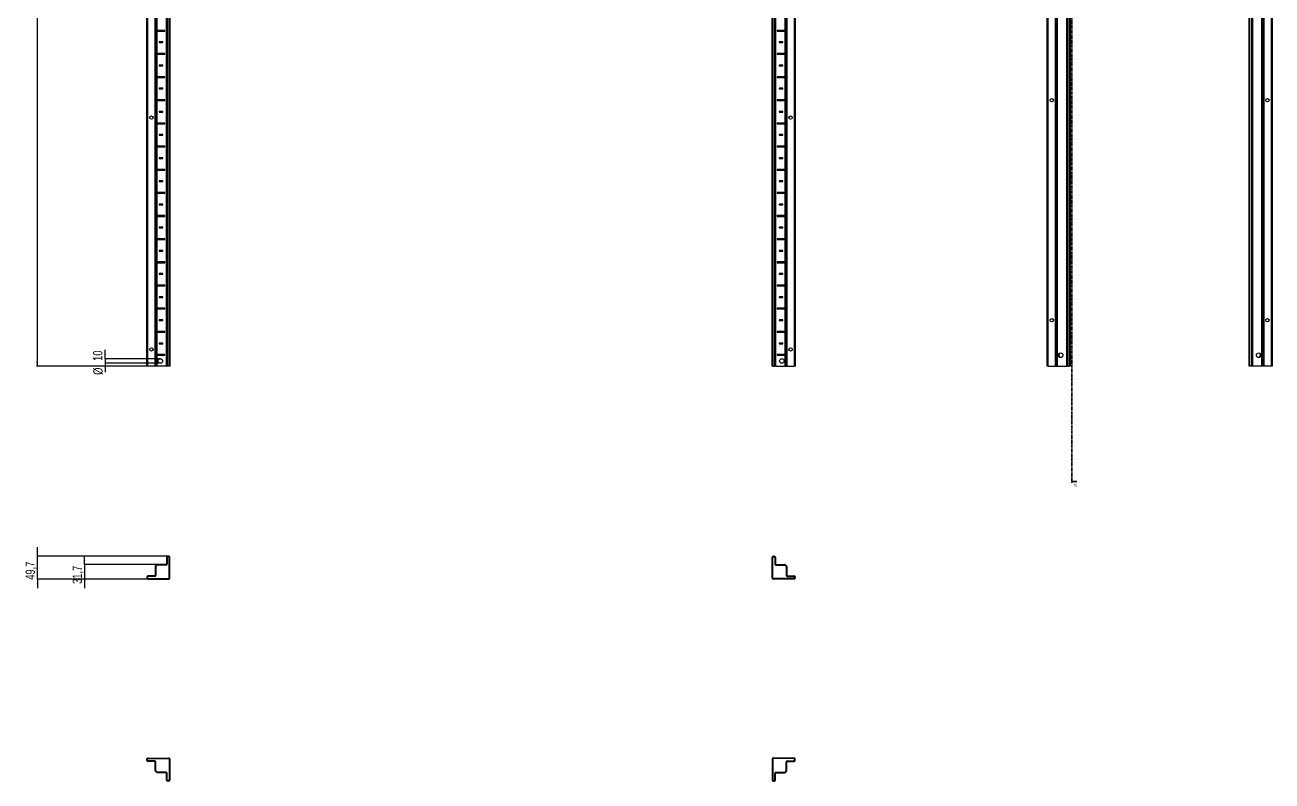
# Model space of a CAD drawing. Header units: millimetres. Extents: x -199 to 5573, y -1747 to 1507.
# Drawn here: x -199 to 2493, y -1747 to -115 of the extents above; entities that cross this region are included whole.
import ezdxf

# ---------------------------------------------------------------- set-up
doc = ezdxf.new("R2010")
doc.units = ezdxf.units.MM
doc.linetypes.add('CENTER', pattern=[10.16, 6.35, -1.27, 1.27, -1.27])
doc.layers.add('FORMAT', color=7, linetype='Continuous')
doc.styles.add('SLDTEXTSTYLE0', font='TXT', dxfattribs={"width": 0.75})
doc.dimstyles.new('SLDDIMSTYLE0', dxfattribs={"dimtxt": 20, "dimasz": 10, "dimexe": 0, "dimexo": 0.0625, "dimgap": 5, "dimtad": 2, "dimdec": 1, "dimrnd": 1e-09, "dimzin": 12, "dimdsep": 46, "dimtxsty": 'SLDTEXTSTYLE0', "dimsah": 1, "dimcen": 0.09, "dimadec": 0, "dimazin": 3, "dimtfac": 1, "dimtofl": 0, "dimtmove": 0, "dimatfit": 3, "dimfxl": 0, "dimfrac": 2, "dimtolj": 1, "dimtzin": 12, "dimarcsym": 0})
doc.dimstyles.new('SLDDIMSTYLE1', dxfattribs={"dimtxt": 20, "dimasz": 10, "dimexe": 0, "dimexo": 0.0625, "dimgap": 5, "dimtad": 2, "dimdec": 1, "dimrnd": 1e-09, "dimzin": 12, "dimdsep": 46, "dimtxsty": 'SLDTEXTSTYLE0', "dimsah": 1, "dimcen": 0.09, "dimadec": 0, "dimazin": 3, "dimtfac": 1, "dimtmove": 0, "dimatfit": 0, "dimfxl": 0, "dimfrac": 2, "dimtolj": 1, "dimtzin": 12, "dimarcsym": 0})

# ---------------------------------------------------------------- blocks, each defined once
blk = doc.blocks.new('_D')
at = {"layer": 'FORMAT'}
for p, q in [((86.4, 847.2), (-174.2, 847.2)), ((-173.2, 847.2), (-173.2, -851.8)), ((86.4, -851.8), (-174.2, -851.8))]:
    blk.add_line(p, q, dxfattribs=at)
for points in [[(-173.2, 847.2), (-174.7, 837.2), (-171.6, 837.2)], [(-173.2, -851.8), (-171.6, -841.8), (-174.7, -841.8)]]:
    blk.add_solid(points, dxfattribs=at)
at = {"layer": 'FORMAT', "insert": (-198.9, -31.8), "char_height": 20, "attachment_point": 1, "rotation": 90, "style": 'SLDTEXTSTYLE0'}
blk.add_mtext('1699', dxfattribs=at)
blk = doc.blocks.new('_D_3')
at = {"layer": 'FORMAT'}
for p, q in [((-26, -835.3), (-26, -816.1)), ((92.8, -835.3), (-27, -835.3)), ((92.8, -845.3), (-27, -845.3)), ((-26, -835.3), (-26, -845.3)), ((-26, -845.3), (-26, -864.5))]:
    blk.add_line(p, q, dxfattribs=at)
for points in [[(-26, -835.3), (-24.5, -825.3), (-27.6, -825.3)], [(-26, -845.3), (-27.6, -855.3), (-24.5, -855.3)]]:
    blk.add_solid(points, dxfattribs=at)
at = {"layer": 'FORMAT', "char_height": 20, "attachment_point": 1, "rotation": 90, "style": 'SLDTEXTSTYLE0'}
for s, insert in [('10', (-52.1, -840)), ('%%c', (-51.8, -870.2))]:
    blk.add_mtext(s, dxfattribs=dict(at, insert=insert))
blk = doc.blocks.new('_D_5')
at = {"layer": 'FORMAT'}
for p, q in [((108.5, -1261.8), (-173.2, -1261.8)), ((-172.2, -1261.8), (-172.2, -1242.5)), ((-172.2, -1311.5), (-172.2, -1261.8)), ((66, -1311.5), (-173.2, -1311.5)), ((-172.2, -1311.5), (-172.2, -1330.7))]:
    blk.add_line(p, q, dxfattribs=at)
for points in [[(-172.2, -1261.8), (-170.6, -1251.8), (-173.7, -1251.8)], [(-172.2, -1311.5), (-173.7, -1321.5), (-170.6, -1321.5)]]:
    blk.add_solid(points, dxfattribs=at)
at = {"layer": 'FORMAT', "insert": (-197.9, -1312.5), "char_height": 20, "attachment_point": 1, "rotation": 90, "style": 'SLDTEXTSTYLE0'}
blk.add_mtext('49,7', dxfattribs=at)
blk = doc.blocks.new('_D_6')
at = {"layer": 'FORMAT'}
for p, q in [((-70.5, -1279.8), (-70.5, -1260.5)), ((86.4, -1279.8), (-71.5, -1279.8)), ((-70.5, -1279.8), (-70.5, -1311.5)), ((66, -1311.5), (-71.5, -1311.5)), ((-70.5, -1311.5), (-70.5, -1330.7))]:
    blk.add_line(p, q, dxfattribs=at)
for points in [[(-70.5, -1279.8), (-69, -1269.8), (-72.1, -1269.8)], [(-70.5, -1311.5), (-72.1, -1321.5), (-69, -1321.5)]]:
    blk.add_solid(points, dxfattribs=at)
at = {"layer": 'FORMAT', "insert": (-96.3, -1321.5), "char_height": 20, "attachment_point": 1, "rotation": 90, "style": 'SLDTEXTSTYLE0'}
blk.add_mtext('31,7', dxfattribs=at)

msp = doc.modelspace()

# ---------------------------------------------------------------- linework, layer by layer
at = {"color": 7, "linetype": 'CENTER', "lineweight": 35}
msp.add_line((2060.78, 1499.09), (2060.78, -1103.67), dxfattribs=at)
at = {"color": 7, "linetype": 'Continuous', "lineweight": 25}
for p, q in [((63.98, -851.79), (63.98, 847.21)), ((81.98, -851.79), (81.98, 847.21)), ((83.77, -851.79), (83.77, 847.21)), ((83.8, -851.79), (83.8, 847.21)), ((106.48, -851.79), (106.48, 847.21)), ((113.68, 847.21), (113.68, -851.79)), ((1413.68, -851.79), (1413.68, 847.21)), ((1420.88, 847.21), (1420.88, -851.79)), ((1443.55, 847.21), (1443.55, -851.79)), ((1443.58, 847.21), (1443.58, -851.79)), ((1445.38, 847.21), (1445.38, -851.79)), ((1463.38, 847.21), (1463.38, -851.79)), ((2007.35, -851.79), (2007.35, 847.21)), ((2027.14, 847.21), (2027.14, -851.79)), ((2027.18, 847.21), (2027.18, -851.79)), ((2049.85, -851.79), (2049.85, 847.21)), ((2057.05, 847.21), (2057.05, -851.79)), ((2443.05, -851.79), (2443.05, 847.21)), ((2450.25, 847.21), (2450.25, -851.79)), ((2472.92, -851.79), (2472.92, 847.21)), ((2472.96, -851.79), (2472.96, 847.21)), ((2492.75, 847.21), (2492.75, -851.79)), ((2025.35, -126.54), (2025.35, -78.04)), ((2474.75, -78.04), (2474.75, -126.54)), ((85.93, -126.65), (85.93, -127.94)), ((86.58, -127.29), (85.93, -126.65)), ((86.58, -127.29), (85.93, -127.94)), ((102.83, -126.54), (86.42, -126.54)), ((86.42, -128.04), (102.83, -128.04)), ((102.08, -127.29), (86.58, -127.29)), ((102.08, -127.29), (102.83, -126.54)), ((102.08, -127.29), (102.83, -128.04)), ((102.83, -128.04), (102.83, -126.54)), ((1440.93, -126.54), (1424.53, -126.54)), ((1424.53, -126.54), (1424.53, -128.04)), ((1425.28, -127.29), (1424.53, -126.54)), ((1425.28, -127.29), (1424.53, -128.04)), ((1424.53, -128.04), (1440.93, -128.04)), ((1425.28, -127.29), (1440.78, -127.29)), ((1440.78, -127.29), (1441.42, -126.65)), ((1440.78, -127.29), (1441.42, -127.94)), ((1441.42, -127.94), (1441.42, -126.65)), ((2025.41, -126.65), (2025.35, -126.54)), ((2025.35, -126.54), (2025.35, -128.04)), ((2025.35, -128.04), (2025.41, -127.94)), ((2025.35, -176.54), (2025.35, -128.04)), ((2025.41, -127.94), (2025.41, -126.65)), ((2474.75, -126.54), (2474.69, -126.65)), ((2474.69, -126.65), (2474.69, -127.94)), ((2474.69, -127.94), (2474.75, -128.04)), ((2474.75, -128.04), (2474.75, -126.54)), ((2474.75, -128.04), (2474.75, -176.54)), ((98.33, -151.54), (90.33, -151.54)), ((90.33, -151.54), (90.33, -153.04)), ((91.08, -152.29), (90.33, -151.54)), ((91.08, -152.29), (90.33, -153.04)), ((90.33, -153.04), (98.33, -153.04)), ((97.58, -152.29), (91.08, -152.29)), ((97.58, -152.29), (98.33, -151.54)), ((97.58, -152.29), (98.33, -153.04)), ((98.33, -153.04), (98.33, -151.54)), ((1437.03, -151.54), (1429.03, -151.54)), ((1429.03, -151.54), (1429.03, -153.04)), ((1429.78, -152.29), (1429.03, -151.54)), ((1429.78, -152.29), (1429.03, -153.04)), ((1429.03, -153.04), (1437.03, -153.04)), ((1429.78, -152.29), (1436.28, -152.29)), ((1436.28, -152.29), (1437.03, -151.54)), ((1436.28, -152.29), (1437.03, -153.04)), ((1437.03, -153.04), (1437.03, -151.54)), ((85.93, -176.65), (85.93, -177.94)), ((86.58, -177.29), (85.93, -176.65)), ((86.58, -177.29), (85.93, -177.94)), ((102.83, -176.54), (86.42, -176.54)), ((86.42, -178.04), (102.83, -178.04)), ((102.08, -177.29), (86.58, -177.29)), ((102.08, -177.29), (102.83, -176.54)), ((102.08, -177.29), (102.83, -178.04)), ((102.83, -178.04), (102.83, -176.54)), ((1440.93, -176.54), (1424.53, -176.54)), ((1424.53, -176.54), (1424.53, -178.04)), ((1425.28, -177.29), (1424.53, -176.54)), ((1425.28, -177.29), (1424.53, -178.04)), ((1424.53, -178.04), (1440.93, -178.04)), ((1425.28, -177.29), (1440.78, -177.29)), ((1440.78, -177.29), (1441.42, -176.65)), ((1440.78, -177.29), (1441.42, -177.94)), ((1441.42, -177.94), (1441.42, -176.65)), ((2025.41, -176.65), (2025.35, -176.54)), ((2025.35, -176.54), (2025.35, -178.04)), ((2025.35, -178.04), (2025.41, -177.94)), ((2025.35, -226.54), (2025.35, -178.04)), ((2025.41, -177.94), (2025.41, -176.65)), ((2474.75, -176.54), (2474.69, -176.65)), ((2474.69, -176.65), (2474.69, -177.94)), ((2474.69, -177.94), (2474.75, -178.04)), ((2474.75, -178.04), (2474.75, -176.54)), ((2474.75, -178.04), (2474.75, -226.54)), ((98.33, -201.54), (90.33, -201.54)), ((90.33, -201.54), (90.33, -203.04)), ((91.08, -202.29), (90.33, -201.54)), ((91.08, -202.29), (90.33, -203.04)), ((90.33, -203.04), (98.33, -203.04)), ((97.58, -202.29), (91.08, -202.29)), ((97.58, -202.29), (98.33, -201.54)), ((97.58, -202.29), (98.33, -203.04)), ((98.33, -203.04), (98.33, -201.54)), ((1437.03, -201.54), (1429.03, -201.54)), ((1429.03, -201.54), (1429.03, -203.04)), ((1429.78, -202.29), (1429.03, -201.54)), ((1429.78, -202.29), (1429.03, -203.04)), ((1429.03, -203.04), (1437.03, -203.04)), ((1429.78, -202.29), (1436.28, -202.29)), ((1436.28, -202.29), (1437.03, -201.54)), ((1436.28, -202.29), (1437.03, -203.04)), ((1437.03, -203.04), (1437.03, -201.54)), ((85.93, -226.65), (85.93, -227.94)), ((86.58, -227.29), (85.93, -226.65)), ((86.58, -227.29), (85.93, -227.94)), ((102.83, -226.54), (86.42, -226.54)), ((86.42, -228.04), (102.83, -228.04)), ((102.08, -227.29), (86.58, -227.29)), ((102.08, -227.29), (102.83, -226.54)), ((102.08, -227.29), (102.83, -228.04)), ((102.83, -228.04), (102.83, -226.54)), ((1440.93, -226.54), (1424.53, -226.54)), ((1424.53, -226.54), (1424.53, -228.04)), ((1425.28, -227.29), (1424.53, -226.54)), ((1425.28, -227.29), (1424.53, -228.04)), ((1424.53, -228.04), (1440.93, -228.04)), ((1425.28, -227.29), (1440.78, -227.29)), ((1440.78, -227.29), (1441.42, -226.65)), ((1440.78, -227.29), (1441.42, -227.94)), ((1441.42, -227.94), (1441.42, -226.65)), ((2025.41, -226.65), (2025.35, -226.54)), ((2025.35, -226.54), (2025.35, -228.04)), ((2025.35, -228.04), (2025.41, -227.94)), ((2025.35, -276.54), (2025.35, -228.04)), ((2025.41, -227.94), (2025.41, -226.65)), ((2474.75, -226.54), (2474.69, -226.65)), ((2474.69, -226.65), (2474.69, -227.94)), ((2474.69, -227.94), (2474.75, -228.04)), ((2474.75, -228.04), (2474.75, -226.54)), ((2474.75, -228.04), (2474.75, -276.54)), ((98.33, -251.54), (90.33, -251.54)), ((90.33, -251.54), (90.33, -253.04)), ((91.08, -252.29), (90.33, -251.54)), ((91.08, -252.29), (90.33, -253.04)), ((90.33, -253.04), (98.33, -253.04)), ((97.58, -252.29), (91.08, -252.29)), ((97.58, -252.29), (98.33, -251.54)), ((97.58, -252.29), (98.33, -253.04)), ((98.33, -253.04), (98.33, -251.54)), ((1437.03, -251.54), (1429.03, -251.54)), ((1429.03, -251.54), (1429.03, -253.04)), ((1429.78, -252.29), (1429.03, -251.54)), ((1429.78, -252.29), (1429.03, -253.04)), ((1429.03, -253.04), (1437.03, -253.04)), ((1429.78, -252.29), (1436.28, -252.29)), ((1436.28, -252.29), (1437.03, -251.54)), ((1436.28, -252.29), (1437.03, -253.04)), ((1437.03, -253.04), (1437.03, -251.54)), ((85.93, -276.65), (85.93, -277.94)), ((86.58, -277.29), (85.93, -276.65)), ((86.58, -277.29), (85.93, -277.94)), ((102.83, -276.54), (86.42, -276.54)), ((86.42, -278.04), (102.83, -278.04)), ((102.08, -277.29), (86.58, -277.29)), ((102.08, -277.29), (102.83, -276.54)), ((102.08, -277.29), (102.83, -278.04)), ((102.83, -278.04), (102.83, -276.54)), ((1440.93, -276.54), (1424.53, -276.54)), ((1424.53, -276.54), (1424.53, -278.04)), ((1425.28, -277.29), (1424.53, -276.54)), ((1425.28, -277.29), (1424.53, -278.04)), ((1424.53, -278.04), (1440.93, -278.04)), ((1425.28, -277.29), (1440.78, -277.29)), ((1440.78, -277.29), (1441.42, -276.65)), ((1440.78, -277.29), (1441.42, -277.94)), ((1441.42, -277.94), (1441.42, -276.65)), ((2025.41, -276.65), (2025.35, -276.54)), ((2025.35, -276.54), (2025.35, -278.04)), ((2025.35, -278.04), (2025.41, -277.94)), ((2025.35, -326.54), (2025.35, -278.04)), ((2025.41, -277.94), (2025.41, -276.65)), ((2474.75, -276.54), (2474.69, -276.65)), ((2474.69, -276.65), (2474.69, -277.94)), ((2474.69, -277.94), (2474.75, -278.04)), ((2474.75, -278.04), (2474.75, -276.54)), ((2474.75, -278.04), (2474.75, -326.54)), ((98.33, -301.54), (90.33, -301.54)), ((90.33, -301.54), (90.33, -303.04)), ((91.08, -302.29), (90.33, -301.54)), ((91.08, -302.29), (90.33, -303.04)), ((90.33, -303.04), (98.33, -303.04)), ((97.58, -302.29), (91.08, -302.29)), ((97.58, -302.29), (98.33, -301.54)), ((97.58, -302.29), (98.33, -303.04)), ((98.33, -303.04), (98.33, -301.54)), ((1437.03, -301.54), (1429.03, -301.54)), ((1429.03, -301.54), (1429.03, -303.04)), ((1429.78, -302.29), (1429.03, -301.54)), ((1429.78, -302.29), (1429.03, -303.04)), ((1429.03, -303.04), (1437.03, -303.04)), ((1429.78, -302.29), (1436.28, -302.29)), ((1436.28, -302.29), (1437.03, -301.54)), ((1436.28, -302.29), (1437.03, -303.04)), ((1437.03, -303.04), (1437.03, -301.54)), ((85.93, -326.65), (85.93, -327.94)), ((86.58, -327.29), (85.93, -326.65)), ((86.58, -327.29), (85.93, -327.94)), ((102.83, -326.54), (86.42, -326.54)), ((86.42, -328.04), (102.83, -328.04)), ((102.08, -327.29), (86.58, -327.29)), ((102.08, -327.29), (102.83, -326.54)), ((102.08, -327.29), (102.83, -328.04)), ((102.83, -328.04), (102.83, -326.54)), ((1440.93, -326.54), (1424.53, -326.54)), ((1424.53, -326.54), (1424.53, -328.04)), ((1425.28, -327.29), (1424.53, -326.54)), ((1425.28, -327.29), (1424.53, -328.04)), ((1424.53, -328.04), (1440.93, -328.04)), ((1425.28, -327.29), (1440.78, -327.29)), ((1440.78, -327.29), (1441.42, -326.65)), ((1440.78, -327.29), (1441.42, -327.94)), ((1441.42, -327.94), (1441.42, -326.65)), ((2025.41, -326.65), (2025.35, -326.54)), ((2025.35, -326.54), (2025.35, -328.04)), ((2025.35, -328.04), (2025.41, -327.94)), ((2025.35, -376.54), (2025.35, -328.04)), ((2025.41, -327.94), (2025.41, -326.65)), ((2474.75, -326.54), (2474.69, -326.65)), ((2474.69, -326.65), (2474.69, -327.94)), ((2474.69, -327.94), (2474.75, -328.04)), ((2474.75, -328.04), (2474.75, -326.54)), ((2474.75, -328.04), (2474.75, -376.54)), ((85.93, -376.65), (85.93, -377.94)), ((86.58, -377.29), (85.93, -376.65)), ((102.83, -376.54), (86.42, -376.54)), ((98.33, -351.54), (90.33, -351.54)), ((90.33, -351.54), (90.33, -353.04)), ((91.08, -352.29), (90.33, -351.54)), ((91.08, -352.29), (90.33, -353.04)), ((90.33, -353.04), (98.33, -353.04)), ((97.58, -352.29), (91.08, -352.29)), ((97.58, -352.29), (98.33, -351.54)), ((97.58, -352.29), (98.33, -353.04)), ((98.33, -353.04), (98.33, -351.54)), ((102.08, -377.29), (102.83, -376.54)), ((102.83, -378.04), (102.83, -376.54)), ((1440.93, -376.54), (1424.53, -376.54)), ((1424.53, -376.54), (1424.53, -378.04)), ((1425.28, -377.29), (1424.53, -376.54)), ((1437.03, -351.54), (1429.03, -351.54)), ((1429.03, -351.54), (1429.03, -353.04)), ((1429.78, -352.29), (1429.03, -351.54)), ((1429.78, -352.29), (1429.03, -353.04)), ((1429.03, -353.04), (1437.03, -353.04)), ((1429.78, -352.29), (1436.28, -352.29)), ((1436.28, -352.29), (1437.03, -351.54)), ((1436.28, -352.29), (1437.03, -353.04)), ((1437.03, -353.04), (1437.03, -351.54)), ((1440.78, -377.29), (1441.42, -376.65)), ((1441.42, -377.94), (1441.42, -376.65)), ((2025.41, -376.65), (2025.35, -376.54)), ((2025.35, -376.54), (2025.35, -378.04)), ((2025.41, -377.94), (2025.41, -376.65)), ((2474.75, -376.54), (2474.69, -376.65)), ((2474.69, -376.65), (2474.69, -377.94)), ((2474.75, -378.04), (2474.75, -376.54)), ((86.58, -377.29), (85.93, -377.94)), ((86.42, -378.04), (102.83, -378.04)), ((102.08, -377.29), (86.58, -377.29)), ((98.33, -401.54), (90.33, -401.54)), ((90.33, -401.54), (90.33, -403.04)), ((91.08, -402.29), (90.33, -401.54)), ((91.08, -402.29), (90.33, -403.04)), ((90.33, -403.04), (98.33, -403.04)), ((97.58, -402.29), (91.08, -402.29)), ((97.58, -402.29), (98.33, -401.54)), ((97.58, -402.29), (98.33, -403.04)), ((98.33, -403.04), (98.33, -401.54)), ((102.08, -377.29), (102.83, -378.04)), ((1425.28, -377.29), (1424.53, -378.04)), ((1424.53, -378.04), (1440.93, -378.04)), ((1425.28, -377.29), (1440.78, -377.29)), ((1437.03, -401.54), (1429.03, -401.54)), ((1429.03, -401.54), (1429.03, -403.04)), ((1429.78, -402.29), (1429.03, -401.54)), ((1429.78, -402.29), (1429.03, -403.04)), ((1429.03, -403.04), (1437.03, -403.04)), ((1429.78, -402.29), (1436.28, -402.29)), ((1436.28, -402.29), (1437.03, -401.54)), ((1436.28, -402.29), (1437.03, -403.04)), ((1437.03, -403.04), (1437.03, -401.54)), ((1440.78, -377.29), (1441.42, -377.94)), ((2025.35, -378.04), (2025.41, -377.94)), ((2025.35, -426.54), (2025.35, -378.04)), ((2474.69, -377.94), (2474.75, -378.04)), ((2474.75, -378.04), (2474.75, -426.54)), ((85.93, -426.65), (85.93, -427.94)), ((86.58, -427.29), (85.93, -426.65)), ((86.58, -427.29), (85.93, -427.94)), ((102.83, -426.54), (86.42, -426.54)), ((86.42, -428.04), (102.83, -428.04)), ((102.08, -427.29), (86.58, -427.29)), ((102.08, -427.29), (102.83, -426.54)), ((102.08, -427.29), (102.83, -428.04)), ((102.83, -428.04), (102.83, -426.54)), ((1440.93, -426.54), (1424.53, -426.54)), ((1424.53, -426.54), (1424.53, -428.04)), ((1425.28, -427.29), (1424.53, -426.54)), ((1425.28, -427.29), (1424.53, -428.04)), ((1424.53, -428.04), (1440.93, -428.04)), ((1425.28, -427.29), (1440.78, -427.29)), ((1440.78, -427.29), (1441.42, -426.65)), ((1440.78, -427.29), (1441.42, -427.94)), ((1441.42, -427.94), (1441.42, -426.65)), ((2025.41, -426.65), (2025.35, -426.54)), ((2025.35, -426.54), (2025.35, -428.04)), ((2025.35, -428.04), (2025.41, -427.94)), ((2025.35, -476.54), (2025.35, -428.04)), ((2025.41, -427.94), (2025.41, -426.65)), ((2474.75, -426.54), (2474.69, -426.65)), ((2474.69, -426.65), (2474.69, -427.94)), ((2474.69, -427.94), (2474.75, -428.04)), ((2474.75, -428.04), (2474.75, -426.54)), ((2474.75, -428.04), (2474.75, -476.54)), ((98.33, -451.54), (90.33, -451.54)), ((90.33, -451.54), (90.33, -453.04)), ((91.08, -452.29), (90.33, -451.54)), ((91.08, -452.29), (90.33, -453.04)), ((90.33, -453.04), (98.33, -453.04)), ((97.58, -452.29), (91.08, -452.29)), ((97.58, -452.29), (98.33, -451.54)), ((97.58, -452.29), (98.33, -453.04)), ((98.33, -453.04), (98.33, -451.54)), ((1437.03, -451.54), (1429.03, -451.54)), ((1429.03, -451.54), (1429.03, -453.04)), ((1429.78, -452.29), (1429.03, -451.54)), ((1429.78, -452.29), (1429.03, -453.04)), ((1429.03, -453.04), (1437.03, -453.04)), ((1429.78, -452.29), (1436.28, -452.29)), ((1436.28, -452.29), (1437.03, -451.54)), ((1436.28, -452.29), (1437.03, -453.04)), ((1437.03, -453.04), (1437.03, -451.54)), ((85.93, -476.65), (85.93, -477.94)), ((86.58, -477.29), (85.93, -476.65)), ((86.58, -477.29), (85.93, -477.94)), ((102.83, -476.54), (86.42, -476.54)), ((86.42, -478.04), (102.83, -478.04)), ((102.08, -477.29), (86.58, -477.29)), ((102.08, -477.29), (102.83, -476.54)), ((102.08, -477.29), (102.83, -478.04)), ((102.83, -478.04), (102.83, -476.54)), ((1440.93, -476.54), (1424.53, -476.54)), ((1424.53, -476.54), (1424.53, -478.04)), ((1425.28, -477.29), (1424.53, -476.54)), ((1425.28, -477.29), (1424.53, -478.04)), ((1424.53, -478.04), (1440.93, -478.04)), ((1425.28, -477.29), (1440.78, -477.29)), ((1440.78, -477.29), (1441.42, -476.65)), ((1440.78, -477.29), (1441.42, -477.94)), ((1441.42, -477.94), (1441.42, -476.65)), ((2025.41, -476.65), (2025.35, -476.54)), ((2025.35, -476.54), (2025.35, -478.04)), ((2025.35, -478.04), (2025.41, -477.94)), ((2025.35, -526.54), (2025.35, -478.04)), ((2025.41, -477.94), (2025.41, -476.65)), ((2474.75, -476.54), (2474.69, -476.65)), ((2474.69, -476.65), (2474.69, -477.94)), ((2474.69, -477.94), (2474.75, -478.04)), ((2474.75, -478.04), (2474.75, -476.54)), ((2474.75, -478.04), (2474.75, -526.54)), ((98.33, -501.54), (90.33, -501.54)), ((90.33, -501.54), (90.33, -503.04)), ((91.08, -502.29), (90.33, -501.54)), ((91.08, -502.29), (90.33, -503.04)), ((90.33, -503.04), (98.33, -503.04)), ((97.58, -502.29), (91.08, -502.29)), ((97.58, -502.29), (98.33, -501.54)), ((97.58, -502.29), (98.33, -503.04)), ((98.33, -503.04), (98.33, -501.54)), ((1437.03, -501.54), (1429.03, -501.54)), ((1429.03, -501.54), (1429.03, -503.04)), ((1429.78, -502.29), (1429.03, -501.54)), ((1429.78, -502.29), (1429.03, -503.04)), ((1429.03, -503.04), (1437.03, -503.04)), ((1429.78, -502.29), (1436.28, -502.29)), ((1436.28, -502.29), (1437.03, -501.54)), ((1436.28, -502.29), (1437.03, -503.04)), ((1437.03, -503.04), (1437.03, -501.54)), ((85.93, -526.65), (85.93, -527.94)), ((86.58, -527.29), (85.93, -526.65)), ((86.58, -527.29), (85.93, -527.94)), ((102.83, -526.54), (86.42, -526.54)), ((86.42, -528.04), (102.83, -528.04)), ((102.08, -527.29), (86.58, -527.29)), ((102.08, -527.29), (102.83, -526.54)), ((102.08, -527.29), (102.83, -528.04)), ((102.83, -528.04), (102.83, -526.54)), ((1440.93, -526.54), (1424.53, -526.54)), ((1424.53, -526.54), (1424.53, -528.04)), ((1425.28, -527.29), (1424.53, -526.54)), ((1425.28, -527.29), (1424.53, -528.04)), ((1424.53, -528.04), (1440.93, -528.04)), ((1425.28, -527.29), (1440.78, -527.29)), ((1440.78, -527.29), (1441.42, -526.65)), ((1440.78, -527.29), (1441.42, -527.94)), ((1441.42, -527.94), (1441.42, -526.65)), ((2025.41, -526.65), (2025.35, -526.54)), ((2025.35, -526.54), (2025.35, -528.04)), ((2025.35, -528.04), (2025.41, -527.94)), ((2025.35, -576.54), (2025.35, -528.04)), ((2025.41, -527.94), (2025.41, -526.65)), ((2474.75, -526.54), (2474.69, -526.65)), ((2474.69, -526.65), (2474.69, -527.94)), ((2474.69, -527.94), (2474.75, -528.04)), ((2474.75, -528.04), (2474.75, -526.54)), ((2474.75, -528.04), (2474.75, -576.54)), ((98.33, -551.54), (90.33, -551.54)), ((90.33, -551.54), (90.33, -553.04)), ((91.08, -552.29), (90.33, -551.54)), ((91.08, -552.29), (90.33, -553.04)), ((90.33, -553.04), (98.33, -553.04)), ((97.58, -552.29), (91.08, -552.29)), ((97.58, -552.29), (98.33, -551.54)), ((97.58, -552.29), (98.33, -553.04)), ((98.33, -553.04), (98.33, -551.54)), ((1437.03, -551.54), (1429.03, -551.54)), ((1429.03, -551.54), (1429.03, -553.04)), ((1429.78, -552.29), (1429.03, -551.54)), ((1429.78, -552.29), (1429.03, -553.04)), ((1429.03, -553.04), (1437.03, -553.04)), ((1429.78, -552.29), (1436.28, -552.29)), ((1436.28, -552.29), (1437.03, -551.54)), ((1436.28, -552.29), (1437.03, -553.04)), ((1437.03, -553.04), (1437.03, -551.54)), ((85.93, -576.65), (85.93, -577.94)), ((86.58, -577.29), (85.93, -576.65)), ((86.58, -577.29), (85.93, -577.94)), ((102.83, -576.54), (86.42, -576.54)), ((86.42, -578.04), (102.83, -578.04)), ((102.08, -577.29), (86.58, -577.29)), ((102.08, -577.29), (102.83, -576.54)), ((102.08, -577.29), (102.83, -578.04)), ((102.83, -578.04), (102.83, -576.54)), ((1440.93, -576.54), (1424.53, -576.54)), ((1424.53, -576.54), (1424.53, -578.04)), ((1425.28, -577.29), (1424.53, -576.54)), ((1425.28, -577.29), (1424.53, -578.04)), ((1424.53, -578.04), (1440.93, -578.04)), ((1425.28, -577.29), (1440.78, -577.29)), ((1440.78, -577.29), (1441.42, -576.65)), ((1440.78, -577.29), (1441.42, -577.94)), ((1441.42, -577.94), (1441.42, -576.65)), ((2025.41, -576.65), (2025.35, -576.54)), ((2025.35, -576.54), (2025.35, -578.04)), ((2025.35, -578.04), (2025.41, -577.94)), ((2025.35, -626.54), (2025.35, -578.04)), ((2025.41, -577.94), (2025.41, -576.65)), ((2474.75, -576.54), (2474.69, -576.65)), ((2474.69, -576.65), (2474.69, -577.94)), ((2474.69, -577.94), (2474.75, -578.04)), ((2474.75, -578.04), (2474.75, -576.54)), ((2474.75, -578.04), (2474.75, -626.54)), ((98.33, -601.54), (90.33, -601.54)), ((90.33, -601.54), (90.33, -603.04)), ((91.08, -602.29), (90.33, -601.54)), ((91.08, -602.29), (90.33, -603.04)), ((90.33, -603.04), (98.33, -603.04)), ((97.58, -602.29), (91.08, -602.29)), ((97.58, -602.29), (98.33, -601.54)), ((97.58, -602.29), (98.33, -603.04)), ((98.33, -603.04), (98.33, -601.54)), ((1437.03, -601.54), (1429.03, -601.54)), ((1429.03, -601.54), (1429.03, -603.04)), ((1429.78, -602.29), (1429.03, -601.54)), ((1429.78, -602.29), (1429.03, -603.04)), ((1429.03, -603.04), (1437.03, -603.04)), ((1429.78, -602.29), (1436.28, -602.29)), ((1436.28, -602.29), (1437.03, -601.54)), ((1436.28, -602.29), (1437.03, -603.04)), ((1437.03, -603.04), (1437.03, -601.54)), ((85.93, -626.65), (85.93, -627.94)), ((86.58, -627.29), (85.93, -626.65)), ((86.58, -627.29), (85.93, -627.94)), ((102.83, -626.54), (86.42, -626.54)), ((86.42, -628.04), (102.83, -628.04)), ((102.08, -627.29), (86.58, -627.29)), ((102.08, -627.29), (102.83, -626.54)), ((102.08, -627.29), (102.83, -628.04)), ((102.83, -628.04), (102.83, -626.54)), ((1440.93, -626.54), (1424.53, -626.54)), ((1424.53, -626.54), (1424.53, -628.04)), ((1425.28, -627.29), (1424.53, -626.54)), ((1425.28, -627.29), (1424.53, -628.04)), ((1424.53, -628.04), (1440.93, -628.04)), ((1425.28, -627.29), (1440.78, -627.29)), ((1440.78, -627.29), (1441.42, -626.65)), ((1440.78, -627.29), (1441.42, -627.94)), ((1441.42, -627.94), (1441.42, -626.65)), ((2025.41, -626.65), (2025.35, -626.54)), ((2025.35, -626.54), (2025.35, -628.04)), ((2025.35, -628.04), (2025.41, -627.94)), ((2025.35, -676.54), (2025.35, -628.04)), ((2025.41, -627.94), (2025.41, -626.65)), ((2474.75, -626.54), (2474.69, -626.65)), ((2474.69, -626.65), (2474.69, -627.94)), ((2474.69, -627.94), (2474.75, -628.04)), ((2474.75, -628.04), (2474.75, -626.54)), ((2474.75, -628.04), (2474.75, -676.54)), ((98.33, -651.54), (90.33, -651.54)), ((90.33, -651.54), (90.33, -653.04)), ((91.08, -652.29), (90.33, -651.54)), ((91.08, -652.29), (90.33, -653.04)), ((90.33, -653.04), (98.33, -653.04)), ((97.58, -652.29), (91.08, -652.29)), ((97.58, -652.29), (98.33, -651.54)), ((97.58, -652.29), (98.33, -653.04)), ((98.33, -653.04), (98.33, -651.54)), ((1437.03, -651.54), (1429.03, -651.54)), ((1429.03, -651.54), (1429.03, -653.04)), ((1429.78, -652.29), (1429.03, -651.54)), ((1429.78, -652.29), (1429.03, -653.04)), ((1429.03, -653.04), (1437.03, -653.04)), ((1429.78, -652.29), (1436.28, -652.29)), ((1436.28, -652.29), (1437.03, -651.54)), ((1436.28, -652.29), (1437.03, -653.04)), ((1437.03, -653.04), (1437.03, -651.54)), ((85.93, -676.65), (85.93, -677.94)), ((86.58, -677.29), (85.93, -676.65)), ((86.58, -677.29), (85.93, -677.94)), ((102.83, -676.54), (86.42, -676.54)), ((86.42, -678.04), (102.83, -678.04)), ((102.08, -677.29), (86.58, -677.29)), ((102.08, -677.29), (102.83, -676.54)), ((102.08, -677.29), (102.83, -678.04)), ((102.83, -678.04), (102.83, -676.54)), ((1440.93, -676.54), (1424.53, -676.54)), ((1424.53, -676.54), (1424.53, -678.04)), ((1425.28, -677.29), (1424.53, -676.54)), ((1425.28, -677.29), (1424.53, -678.04)), ((1424.53, -678.04), (1440.93, -678.04)), ((1425.28, -677.29), (1440.78, -677.29)), ((1440.78, -677.29), (1441.42, -676.65)), ((1440.78, -677.29), (1441.42, -677.94)), ((1441.42, -677.94), (1441.42, -676.65)), ((2025.41, -676.65), (2025.35, -676.54)), ((2025.35, -676.54), (2025.35, -678.04)), ((2025.35, -678.04), (2025.41, -677.94)), ((2025.35, -726.54), (2025.35, -678.04)), ((2025.41, -677.94), (2025.41, -676.65)), ((2474.75, -676.54), (2474.69, -676.65)), ((2474.69, -676.65), (2474.69, -677.94)), ((2474.69, -677.94), (2474.75, -678.04)), ((2474.75, -678.04), (2474.75, -676.54)), ((2474.75, -678.04), (2474.75, -726.54)), ((85.93, -726.65), (85.93, -727.94)), ((86.58, -727.29), (85.93, -726.65)), ((102.83, -726.54), (86.42, -726.54)), ((98.33, -701.54), (90.33, -701.54)), ((90.33, -701.54), (90.33, -703.04)), ((91.08, -702.29), (90.33, -701.54)), ((91.08, -702.29), (90.33, -703.04)), ((90.33, -703.04), (98.33, -703.04)), ((97.58, -702.29), (91.08, -702.29)), ((97.58, -702.29), (98.33, -701.54)), ((97.58, -702.29), (98.33, -703.04)), ((98.33, -703.04), (98.33, -701.54)), ((102.08, -727.29), (102.83, -726.54)), ((102.83, -728.04), (102.83, -726.54)), ((1440.93, -726.54), (1424.53, -726.54)), ((1424.53, -726.54), (1424.53, -728.04)), ((1425.28, -727.29), (1424.53, -726.54)), ((1437.03, -701.54), (1429.03, -701.54)), ((1429.03, -701.54), (1429.03, -703.04)), ((1429.78, -702.29), (1429.03, -701.54)), ((1429.78, -702.29), (1429.03, -703.04)), ((1429.03, -703.04), (1437.03, -703.04)), ((1429.78, -702.29), (1436.28, -702.29)), ((1436.28, -702.29), (1437.03, -701.54)), ((1436.28, -702.29), (1437.03, -703.04)), ((1437.03, -703.04), (1437.03, -701.54)), ((1440.78, -727.29), (1441.42, -726.65)), ((1441.42, -727.94), (1441.42, -726.65)), ((2025.41, -726.65), (2025.35, -726.54)), ((2025.35, -726.54), (2025.35, -728.04)), ((2025.41, -727.94), (2025.41, -726.65)), ((2474.75, -726.54), (2474.69, -726.65)), ((2474.69, -726.65), (2474.69, -727.94)), ((2474.75, -728.04), (2474.75, -726.54)), ((86.58, -727.29), (85.93, -727.94)), ((86.42, -728.04), (102.83, -728.04)), ((102.08, -727.29), (86.58, -727.29)), ((98.33, -751.54), (90.33, -751.54)), ((90.33, -751.54), (90.33, -753.04)), ((91.08, -752.29), (90.33, -751.54)), ((91.08, -752.29), (90.33, -753.04)), ((90.33, -753.04), (98.33, -753.04)), ((97.58, -752.29), (91.08, -752.29)), ((97.58, -752.29), (98.33, -751.54)), ((97.58, -752.29), (98.33, -753.04)), ((98.33, -753.04), (98.33, -751.54)), ((102.08, -727.29), (102.83, -728.04)), ((1425.28, -727.29), (1424.53, -728.04)), ((1424.53, -728.04), (1440.93, -728.04)), ((1425.28, -727.29), (1440.78, -727.29)), ((1429.03, -751.54), (1429.03, -753.04)), ((1437.03, -751.54), (1429.03, -751.54)), ((1429.78, -752.29), (1429.03, -751.54)), ((1429.78, -752.29), (1429.03, -753.04)), ((1429.03, -753.04), (1437.03, -753.04)), ((1429.78, -752.29), (1436.28, -752.29)), ((1436.28, -752.29), (1437.03, -751.54)), ((1436.28, -752.29), (1437.03, -753.04)), ((1437.03, -753.04), (1437.03, -751.54)), ((1440.78, -727.29), (1441.42, -727.94)), ((2025.35, -728.04), (2025.41, -727.94)), ((2025.35, -776.54), (2025.35, -728.04)), ((2474.69, -727.94), (2474.75, -728.04)), ((2474.75, -728.04), (2474.75, -776.54)), ((85.93, -776.65), (85.93, -777.94)), ((86.58, -777.29), (85.93, -776.65)), ((86.58, -777.29), (85.93, -777.94)), ((102.83, -776.54), (86.42, -776.54)), ((86.42, -778.04), (102.83, -778.04)), ((102.08, -777.29), (86.58, -777.29)), ((102.08, -777.29), (102.83, -776.54)), ((102.08, -777.29), (102.83, -778.04)), ((102.83, -778.04), (102.83, -776.54)), ((1440.93, -776.54), (1424.53, -776.54)), ((1424.53, -776.54), (1424.53, -778.04)), ((1425.28, -777.29), (1424.53, -776.54)), ((1425.28, -777.29), (1424.53, -778.04)), ((1424.53, -778.04), (1440.93, -778.04)), ((1425.28, -777.29), (1440.78, -777.29)), ((1440.78, -777.29), (1441.42, -776.65)), ((1440.78, -777.29), (1441.42, -777.94)), ((1441.42, -777.94), (1441.42, -776.65)), ((2025.41, -776.65), (2025.35, -776.54)), ((2025.35, -776.54), (2025.35, -778.04)), ((2025.35, -778.04), (2025.41, -777.94)), ((2025.35, -826.54), (2025.35, -778.04)), ((2025.41, -777.94), (2025.41, -776.65)), ((2474.75, -776.54), (2474.69, -776.65)), ((2474.69, -776.65), (2474.69, -777.94)), ((2474.69, -777.94), (2474.75, -778.04)), ((2474.75, -778.04), (2474.75, -776.54)), ((2474.75, -778.04), (2474.75, -826.54)), ((98.33, -801.54), (90.33, -801.54)), ((90.33, -801.54), (90.33, -803.04)), ((91.08, -802.29), (90.33, -801.54)), ((91.08, -802.29), (90.33, -803.04)), ((90.33, -803.04), (98.33, -803.04)), ((97.58, -802.29), (91.08, -802.29)), ((97.58, -802.29), (98.33, -801.54)), ((97.58, -802.29), (98.33, -803.04)), ((98.33, -803.04), (98.33, -801.54)), ((1429.03, -801.54), (1429.03, -803.04)), ((1437.03, -801.54), (1429.03, -801.54)), ((1429.78, -802.29), (1429.03, -801.54)), ((1429.78, -802.29), (1429.03, -803.04)), ((1429.03, -803.04), (1437.03, -803.04)), ((1429.78, -802.29), (1436.28, -802.29)), ((1436.28, -802.29), (1437.03, -801.54)), ((1436.28, -802.29), (1437.03, -803.04)), ((1437.03, -803.04), (1437.03, -801.54)), ((85.93, -826.65), (85.93, -827.94)), ((86.58, -827.29), (85.93, -826.65)), ((86.58, -827.29), (85.93, -827.94)), ((102.83, -826.54), (86.42, -826.54)), ((86.42, -828.04), (102.83, -828.04)), ((102.08, -827.29), (86.58, -827.29)), ((102.08, -827.29), (102.83, -826.54)), ((102.08, -827.29), (102.83, -828.04)), ((102.83, -828.04), (102.83, -826.54)), ((1440.93, -826.54), (1424.53, -826.54)), ((1424.53, -826.54), (1424.53, -828.04)), ((1425.28, -827.29), (1424.53, -826.54)), ((1425.28, -827.29), (1424.53, -828.04)), ((1424.53, -828.04), (1440.93, -828.04)), ((1425.28, -827.29), (1440.78, -827.29)), ((1440.78, -827.29), (1441.42, -826.65)), ((1440.78, -827.29), (1441.42, -827.94)), ((1441.42, -827.94), (1441.42, -826.65)), ((2025.41, -826.65), (2025.35, -826.54)), ((2025.35, -826.54), (2025.35, -828.04)), ((2025.35, -828.04), (2025.41, -827.94)), ((2025.35, -851.79), (2025.35, -828.04)), ((2025.41, -827.94), (2025.41, -826.65)), ((2035.4, -832.73), (2035.4, -832.32)), ((2464.7, -832.32), (2464.7, -832.73)), ((2474.75, -826.54), (2474.69, -826.65)), ((2474.69, -826.65), (2474.69, -827.94)), ((2474.69, -827.94), (2474.75, -828.04)), ((2474.75, -828.04), (2474.75, -826.54)), ((2474.75, -828.04), (2474.75, -851.79)), ((65.98, -851.79), (63.98, -851.79)), ((81.33, -851.79), (65.98, -851.79)), ((81.98, -851.79), (81.33, -851.79)), ((82.56, -851.79), (81.98, -851.79)), ((83.77, -851.79), (82.56, -851.79)), ((83.8, -851.79), (83.77, -851.79)), ((85.01, -851.79), (83.8, -851.79)), ((86.42, -851.79), (85.01, -851.79)), ((105.83, -851.79), (86.42, -851.79)), ((106.48, -851.79), (105.83, -851.79)), ((108.48, -851.79), (106.48, -851.79)), ((111.68, -851.79), (108.48, -851.79)), ((113.68, -851.79), (111.68, -851.79)), ((1415.68, -851.79), (1413.68, -851.79)), ((1415.68, -851.79), (1418.88, -851.79)), ((1420.88, -851.79), (1418.88, -851.79)), ((1421.53, -851.79), (1420.88, -851.79)), ((1421.53, -851.79), (1440.93, -851.79)), ((1442.34, -851.79), (1440.93, -851.79)), ((1442.34, -851.79), (1443.55, -851.79)), ((1443.55, -851.79), (1443.58, -851.79)), ((1443.58, -851.79), (1444.79, -851.79)), ((1445.38, -851.79), (1444.79, -851.79)), ((1446.03, -851.79), (1445.38, -851.79)), ((1446.03, -851.79), (1461.38, -851.79)), ((1463.38, -851.79), (1461.38, -851.79)), ((2009.35, -851.79), (2007.35, -851.79)), ((2009.35, -851.79), (2024.7, -851.79)), ((2025.35, -851.79), (2024.7, -851.79)), ((2025.94, -851.79), (2025.35, -851.79)), ((2025.94, -851.79), (2027.14, -851.79)), ((2027.14, -851.79), (2027.18, -851.79)), ((2027.18, -851.79), (2028.38, -851.79)), ((2029.8, -851.79), (2028.38, -851.79)), ((2029.8, -851.79), (2049.2, -851.79)), ((2049.85, -851.79), (2049.2, -851.79)), ((2051.85, -851.79), (2049.85, -851.79)), ((2051.85, -851.79), (2055.05, -851.79)), ((2057.05, -851.79), (2055.05, -851.79)), ((2445.05, -851.79), (2443.05, -851.79)), ((2448.25, -851.79), (2445.05, -851.79)), ((2450.25, -851.79), (2448.25, -851.79)), ((2450.9, -851.79), (2450.25, -851.79)), ((2470.3, -851.79), (2450.9, -851.79)), ((2471.72, -851.79), (2470.3, -851.79)), ((2472.92, -851.79), (2471.72, -851.79)), ((2472.96, -851.79), (2472.92, -851.79)), ((2474.16, -851.79), (2472.96, -851.79)), ((2474.75, -851.79), (2474.16, -851.79)), ((2475.4, -851.79), (2474.75, -851.79)), ((2490.75, -851.79), (2475.4, -851.79)), ((2492.75, -851.79), (2490.75, -851.79)), ((106.48, -1263.77), (106.48, -1279.12)), ((107.83, -1263.77), (107.83, -1279.12)), ((111.68, -1261.77), (108.48, -1261.77)), ((111.68, -1263.12), (108.48, -1263.12)), ((112.33, -1309.47), (112.33, -1263.77)), ((113.68, -1309.47), (113.68, -1263.77)), ((1413.68, -1309.47), (1413.68, -1263.77)), ((1415.03, -1309.47), (1415.03, -1263.77)), ((1415.68, -1261.77), (1418.88, -1261.77)), ((1415.68, -1263.12), (1418.88, -1263.12)), ((1419.53, -1263.77), (1419.53, -1279.12)), ((1420.88, -1263.77), (1420.88, -1279.12)), ((81.98, -1284.22), (81.98, -1303.62)), ((83.77, -1281.6), (82.56, -1282.8)), ((83.33, -1284.22), (83.33, -1303.62)), ((84.72, -1282.55), (83.52, -1283.76)), ((84.72, -1282.55), (83.77, -1281.6)), ((85.01, -1280.36), (83.8, -1281.56)), ((83.8, -1281.56), (84.76, -1282.52)), ((85.96, -1281.31), (84.76, -1282.52)), ((105.83, -1279.77), (86.42, -1279.77)), ((105.83, -1281.12), (86.42, -1281.12)), ((1421.53, -1279.77), (1440.93, -1279.77)), ((1421.53, -1281.12), (1440.93, -1281.12)), ((1441.39, -1281.31), (1442.59, -1282.52)), ((1442.34, -1280.36), (1443.55, -1281.56)), ((1443.55, -1281.56), (1442.59, -1282.52)), ((1442.63, -1282.55), (1443.58, -1281.6)), ((1442.63, -1282.55), (1443.84, -1283.76)), ((1443.58, -1281.6), (1444.79, -1282.8)), ((1444.03, -1284.22), (1444.03, -1303.62)), ((1445.38, -1284.22), (1445.38, -1303.62)), ((63.98, -1306.27), (63.98, -1309.47)), ((65.33, -1306.27), (65.33, -1309.47)), ((81.33, -1304.27), (65.98, -1304.27)), ((81.33, -1305.62), (65.98, -1305.62)), ((65.98, -1310.12), (111.68, -1310.12)), ((65.98, -1311.47), (111.68, -1311.47)), ((1461.38, -1310.12), (1415.68, -1310.12)), ((1461.38, -1311.47), (1415.68, -1311.47)), ((1446.03, -1304.27), (1461.38, -1304.27)), ((1446.03, -1305.62), (1461.38, -1305.62)), ((1462.03, -1306.27), (1462.03, -1309.47)), ((1463.38, -1306.27), (1463.38, -1309.47)), ((63.98, -1702.67), (63.98, -1699.47)), ((65.33, -1702.67), (65.33, -1699.47)), ((65.98, -1697.47), (111.68, -1697.47)), ((65.98, -1698.82), (111.68, -1698.82)), ((81.33, -1703.32), (65.98, -1703.32)), ((81.33, -1704.67), (65.98, -1704.67)), ((81.98, -1724.72), (81.98, -1705.32)), ((83.33, -1724.72), (83.33, -1705.32)), ((112.33, -1699.47), (112.33, -1745.17)), ((113.68, -1699.47), (113.68, -1745.17)), ((1413.68, -1699.47), (1413.68, -1745.17)), ((1415.03, -1699.47), (1415.03, -1745.17)), ((1461.38, -1697.47), (1415.68, -1697.47)), ((1461.38, -1698.82), (1415.68, -1698.82)), ((1444.03, -1724.72), (1444.03, -1705.32)), ((1445.38, -1724.72), (1445.38, -1705.32)), ((1446.03, -1703.32), (1461.38, -1703.32)), ((1446.03, -1704.67), (1461.38, -1704.67)), ((1462.03, -1702.67), (1462.03, -1699.47)), ((1463.38, -1702.67), (1463.38, -1699.47)), ((83.77, -1727.34), (82.56, -1726.14)), ((84.72, -1726.39), (83.52, -1725.18)), ((84.72, -1726.39), (83.77, -1727.34)), ((83.8, -1727.38), (84.76, -1726.42)), ((85.01, -1728.58), (83.8, -1727.38)), ((85.96, -1727.63), (84.76, -1726.42)), ((105.83, -1727.82), (86.42, -1727.82)), ((105.83, -1729.17), (86.42, -1729.17)), ((106.48, -1745.17), (106.48, -1729.82)), ((107.83, -1745.17), (107.83, -1729.82)), ((111.68, -1745.82), (108.48, -1745.82)), ((111.68, -1747.17), (108.48, -1747.17)), ((1415.68, -1745.82), (1418.88, -1745.82)), ((1415.68, -1747.17), (1418.88, -1747.17)), ((1419.53, -1745.17), (1419.53, -1729.82)), ((1420.88, -1745.17), (1420.88, -1729.82)), ((1421.53, -1727.82), (1440.93, -1727.82)), ((1421.53, -1729.17), (1440.93, -1729.17)), ((1441.39, -1727.63), (1442.59, -1726.42)), ((1442.34, -1728.58), (1443.55, -1727.38)), ((1443.55, -1727.38), (1442.59, -1726.42)), ((1442.63, -1726.39), (1443.84, -1725.18)), ((1442.63, -1726.39), (1443.58, -1727.34)), ((1443.58, -1727.34), (1444.79, -1726.14))]:
    msp.add_line(p, q, dxfattribs=at)
at = {"color": 8, "linetype": 'Continuous', "lineweight": 18}
for p, q in [((65.98, 847.21), (65.98, -851.79)), ((81.33, -851.79), (81.33, 847.21)), ((82.56, 847.21), (82.56, -851.79)), ((85.01, -851.79), (85.01, 847.21)), ((105.83, -851.79), (105.83, 847.21)), ((108.48, 847.21), (108.48, -851.79)), ((111.68, -851.79), (111.68, 847.21)), ((1415.68, 847.21), (1415.68, -851.79)), ((1418.88, -851.79), (1418.88, 847.21)), ((1421.53, 847.21), (1421.53, -851.79)), ((1442.34, 847.21), (1442.34, -851.79)), ((1444.79, -851.79), (1444.79, 847.21)), ((1446.03, 847.21), (1446.03, -851.79)), ((1461.38, -851.79), (1461.38, 847.21)), ((2009.35, 847.21), (2009.35, -851.79)), ((2024.7, -851.79), (2024.7, 847.21)), ((2025.94, 847.21), (2025.94, -851.79)), ((2028.38, -851.79), (2028.38, 847.21)), ((2029.8, 847.21), (2029.8, -851.79)), ((2049.2, -851.79), (2049.2, 847.21)), ((2051.85, 847.21), (2051.85, -851.79)), ((2055.05, -851.79), (2055.05, 847.21)), ((2445.05, 847.21), (2445.05, -851.79)), ((2448.25, -851.79), (2448.25, 847.21)), ((2450.9, 847.21), (2450.9, -851.79)), ((2470.3, -851.79), (2470.3, 847.21)), ((2471.72, 847.21), (2471.72, -851.79)), ((2474.16, -851.79), (2474.16, 847.21)), ((2475.4, 847.21), (2475.4, -851.79)), ((2490.75, -851.79), (2490.75, 847.21)), ((86.42, -78.04), (86.42, -126.54)), ((1440.93, -126.54), (1440.93, -78.04)), ((86.42, -128.04), (86.42, -176.54)), ((1440.93, -176.54), (1440.93, -128.04)), ((86.42, -178.04), (86.42, -226.54)), ((1440.93, -226.54), (1440.93, -178.04)), ((86.42, -228.04), (86.42, -276.54)), ((1440.93, -276.54), (1440.93, -228.04)), ((86.42, -278.04), (86.42, -326.54)), ((1440.93, -326.54), (1440.93, -278.04)), ((86.42, -328.04), (86.42, -376.54)), ((1440.93, -376.54), (1440.93, -328.04)), ((86.42, -378.04), (86.42, -426.54)), ((1440.93, -426.54), (1440.93, -378.04)), ((86.42, -428.04), (86.42, -476.54)), ((1440.93, -476.54), (1440.93, -428.04)), ((86.42, -478.04), (86.42, -526.54)), ((1440.93, -526.54), (1440.93, -478.04)), ((86.42, -528.04), (86.42, -576.54)), ((1440.93, -576.54), (1440.93, -528.04)), ((86.42, -578.04), (86.42, -626.54)), ((1440.93, -626.54), (1440.93, -578.04)), ((86.42, -628.04), (86.42, -676.54)), ((1440.93, -676.54), (1440.93, -628.04)), ((86.42, -678.04), (86.42, -726.54)), ((1440.93, -726.54), (1440.93, -678.04)), ((86.42, -728.04), (86.42, -776.54)), ((1440.93, -776.54), (1440.93, -728.04)), ((86.42, -778.04), (86.42, -826.54)), ((1440.93, -826.54), (1440.93, -778.04)), ((86.42, -828.04), (86.42, -851.79)), ((1440.93, -851.79), (1440.93, -828.04))]:
    msp.add_line(p, q, dxfattribs=at)
at = {"color": 7, "linetype": 'Continuous', "lineweight": 35}
msp.add_line((2071.42, -1100.67), (2060.78, -1100.67), dxfattribs=at)
at = {"color": 7, "linetype": 'Continuous', "lineweight": 25}
for centre, radius in [((2017.25, -277.29), 3.5), ((2482.85, -277.29), 3.5), ((73.83, -314.79), 3.5), ((1453.53, -314.79), 3.5), ((2017.25, -752.29), 3.5), ((2482.85, -752.29), 3.5), ((73.83, -815.29), 3.5), ((1453.53, -815.29), 3.5), ((2036.2, -827.79), 5), ((2463.9, -827.79), 5), ((92.83, -840.29), 5), ((1434.53, -840.29), 5)]:
    msp.add_circle(centre, radius, dxfattribs=at)
for centre, radius, start, end in [((2037.7, -827.29), 5.25, 126.18914, 240.85926), ((2034.9, -832.32), 0.5, 0, 60.85926), ((2465.2, -832.32), 0.5, 119.14074, 180), ((2462.4, -827.29), 5.25, 299.14074, 53.81084), ((108.48, -1263.77), 2, 90, 180), ((108.48, -1263.77), 0.65, 90, 180), ((111.68, -1263.77), 2, 0, 90), ((111.68, -1263.77), 0.65, 0, 90), ((1415.68, -1263.77), 2, 90, 180), ((1415.68, -1263.77), 0.65, 90, 180), ((1418.88, -1263.77), 2, 0, 90), ((1418.88, -1263.77), 0.65, 0, 90), ((83.98, -1284.22), 2, 135, 180), ((83.98, -1284.22), 0.65, 135, 180), ((86.42, -1281.77), 2, 90, 135), ((86.42, -1281.77), 0.65, 90, 135), ((105.83, -1279.12), 0.65, 270, 0), ((105.83, -1279.12), 2, 270, 0), ((1421.53, -1279.12), 2, 180, 270), ((1421.53, -1279.12), 0.65, 180, 270), ((1440.93, -1281.77), 2, 45, 90), ((1440.93, -1281.77), 0.65, 45, 90), ((1443.38, -1284.22), 0.65, 360, 45), ((1443.38, -1284.22), 2, 0, 45), ((65.98, -1306.27), 2, 90, 180), ((65.98, -1309.47), 2, 180, 270), ((65.98, -1306.27), 0.65, 90, 180), ((65.98, -1309.47), 0.65, 180, 270), ((81.33, -1303.62), 0.65, 270, 0), ((81.33, -1303.62), 2, 270, 0), ((111.68, -1309.47), 0.65, 270, 0), ((111.68, -1309.47), 2, 270, 0), ((1415.68, -1309.47), 2, 180, 270), ((1415.68, -1309.47), 0.65, 180, 270), ((1446.03, -1303.62), 2, 180, 270), ((1446.03, -1303.62), 0.65, 180, 270), ((1461.38, -1306.27), 2, 0, 90), ((1461.38, -1306.27), 0.65, 0, 90), ((1461.38, -1309.47), 2, 270, 0), ((1461.38, -1309.47), 0.65, 270, 0), ((65.98, -1699.47), 2, 90, 180), ((65.98, -1702.67), 2, 180, 270), ((65.98, -1699.47), 0.65, 90, 180), ((65.98, -1702.67), 0.65, 180, 270), ((81.33, -1705.32), 2, 0, 90), ((81.33, -1705.32), 0.65, 0, 90), ((111.68, -1699.47), 2, 0, 90), ((111.68, -1699.47), 0.65, 0, 90), ((1415.68, -1699.47), 2, 90, 180), ((1415.68, -1699.47), 0.65, 90, 180), ((1446.03, -1705.32), 2, 90, 180), ((1446.03, -1705.32), 0.65, 90, 180), ((1461.38, -1699.47), 2, 0, 90), ((1461.38, -1699.47), 0.65, 0, 90), ((1461.38, -1702.67), 0.65, 270, 0), ((1461.38, -1702.67), 2, 270, 0), ((83.98, -1724.72), 2, 180, 225), ((83.98, -1724.72), 0.65, 180, 225), ((86.42, -1727.17), 2, 225, 270), ((86.42, -1727.17), 0.65, 225, 270), ((105.83, -1729.82), 2, 0, 90), ((105.83, -1729.82), 0.65, 0, 90), ((108.48, -1745.17), 2, 180, 270), ((108.48, -1745.17), 0.65, 180, 270), ((111.68, -1745.17), 0.65, 270, 0), ((111.68, -1745.17), 2, 270, 0), ((1415.68, -1745.17), 2, 180, 270), ((1415.68, -1745.17), 0.65, 180, 270), ((1418.88, -1745.17), 0.65, 270, 0), ((1418.88, -1745.17), 2, 270, 0), ((1421.53, -1729.82), 2, 90, 180), ((1421.53, -1729.82), 0.65, 90, 180), ((1440.93, -1727.17), 0.65, 270, 315), ((1440.93, -1727.17), 2, 270, 315), ((1443.38, -1724.72), 0.65, 315, 0), ((1443.38, -1724.72), 2, 315, 0)]:
    msp.add_arc(centre, radius, start, end, dxfattribs=at)
for centre, start_param, end_param in [((86.42, -130.01), 0, 0.2482694), ((86.42, -124.58), 2.8933233, 3.1415927), ((1440.93, -130.01), 6.0349159, 6.2831853), ((1440.93, -124.58), 3.1415927, 3.389862), ((86.42, -180.01), 0, 0.2482694), ((86.42, -174.58), 2.8933233, 3.1415927), ((1440.93, -180.01), 6.0349159, 6.2831853), ((1440.93, -174.58), 3.1415927, 3.389862), ((86.42, -230.01), 0, 0.2482694), ((86.42, -224.58), 2.8933233, 3.1415927), ((1440.93, -230.01), 6.0349159, 6.2831853), ((1440.93, -224.58), 3.1415927, 3.389862), ((86.42, -280.01), 0, 0.2482694), ((86.42, -274.58), 2.8933233, 3.1415927), ((1440.93, -280.01), 6.0349159, 6.2831853), ((1440.93, -274.58), 3.1415927, 3.389862), ((86.42, -330.01), 0, 0.2482694), ((86.42, -324.58), 2.8933233, 3.1415927), ((1440.93, -330.01), 6.0349159, 6.2831853), ((1440.93, -324.58), 3.1415927, 3.389862), ((86.42, -380.01), 0, 0.2482694), ((1440.93, -380.01), 6.0349159, 6.2831853), ((86.42, -374.58), 2.8933233, 3.1415927), ((1440.93, -374.58), 3.1415927, 3.389862), ((86.42, -430.01), 0, 0.2482694), ((86.42, -424.58), 2.8933233, 3.1415927), ((1440.93, -430.01), 6.0349159, 6.2831853), ((1440.93, -424.58), 3.1415927, 3.389862), ((86.42, -480.01), 0, 0.2482694), ((86.42, -474.58), 2.8933233, 3.1415927), ((1440.93, -480.01), 6.0349159, 6.2831853), ((1440.93, -474.58), 3.1415927, 3.389862), ((86.42, -530.01), 0, 0.2482694), ((86.42, -524.58), 2.8933233, 3.1415927), ((1440.93, -530.01), 6.0349159, 6.2831853), ((1440.93, -524.58), 3.1415927, 3.389862), ((86.42, -580.01), 0, 0.2482694), ((86.42, -574.58), 2.8933233, 3.1415927), ((1440.93, -580.01), 6.0349159, 6.2831853), ((1440.93, -574.58), 3.1415927, 3.389862), ((86.42, -630.01), 0, 0.2482694), ((86.42, -624.58), 2.8933233, 3.1415927), ((1440.93, -630.01), 6.0349159, 6.2831853), ((1440.93, -624.58), 3.1415927, 3.389862), ((86.42, -680.01), 0, 0.2482694), ((86.42, -674.58), 2.8933233, 3.1415927), ((1440.93, -680.01), 6.0349159, 6.2831853), ((1440.93, -674.58), 3.1415927, 3.389862), ((86.42, -730.01), 0, 0.2482694), ((1440.93, -730.01), 6.0349159, 6.2831853), ((86.42, -724.58), 2.8933233, 3.1415927), ((1440.93, -724.58), 3.1415927, 3.389862), ((86.42, -780.01), 0, 0.2482694), ((86.42, -774.58), 2.8933233, 3.1415927), ((1440.93, -780.01), 6.0349159, 6.2831853), ((1440.93, -774.58), 3.1415927, 3.389862), ((86.42, -830.01), 0, 0.2482694), ((86.42, -824.58), 2.8933233, 3.1415927), ((1440.93, -830.01), 6.0349159, 6.2831853), ((1440.93, -824.58), 3.1415927, 3.389862)]:
    msp.add_ellipse(centre, major_axis=(0, 3.46), ratio=0.5773503, start_param=start_param, end_param=end_param, dxfattribs=at)
at = {"color": 7, "linetype": 'Continuous', "lineweight": 35}
msp.add_solid([(2060.78, -1100.67), (2067.78, -1101.79), (2067.78, -1099.55)], dxfattribs=at)

# ---------------------------------------------------------------- texts
at = {"color": 7, "linetype": 'Continuous', "insert": (2065.92, -1104.37), "char_height": 7, "attachment_point": 1, "style": 'SLDTEXTSTYLE0'}
msp.add_mtext('K', dxfattribs=at)

# ---------------------------------------------------------------- dimensions: what is measured, and where the dimension line sits
at = {"layer": 'FORMAT'}
for base, p1, p2, dimstyle, picture, middle in [((-173.15, -851.79), (86.42, 847.21), (86.42, -851.79), 'SLDDIMSTYLE0', '_D', (-173.15, -2.29)), ((-172.17, -1261.77), (65.98, -1311.47), (108.48, -1261.77), 'SLDDIMSTYLE1', '_D_5', (-172.17, -1286.62)), ((-70.54, -1311.47), (86.42, -1279.77), (65.98, -1311.47), 'SLDDIMSTYLE1', '_D_6', (-70.54, -1295.62))]:
    dim = msp.add_linear_dim(base=base, p1=p1, p2=p2, angle=90, dimstyle=dimstyle, dxfattribs=at)
    dim.commit()
    dim.dimension.update_dxf_attribs({"geometry": picture, "text_midpoint": middle, "dimtype": 160})
dim = msp.add_linear_dim(base=(-26.02, -845.29), p1=(92.83, -835.29), p2=(92.83, -845.29), angle=90, text='%%c<>', dimstyle='SLDDIMSTYLE1', dxfattribs=at)
dim.commit()
dim.dimension.update_dxf_attribs({"geometry": '_D_3', "text_midpoint": (-26.02, -840.29), "dimtype": 160})

doc.saveas('drawing.dxf')
